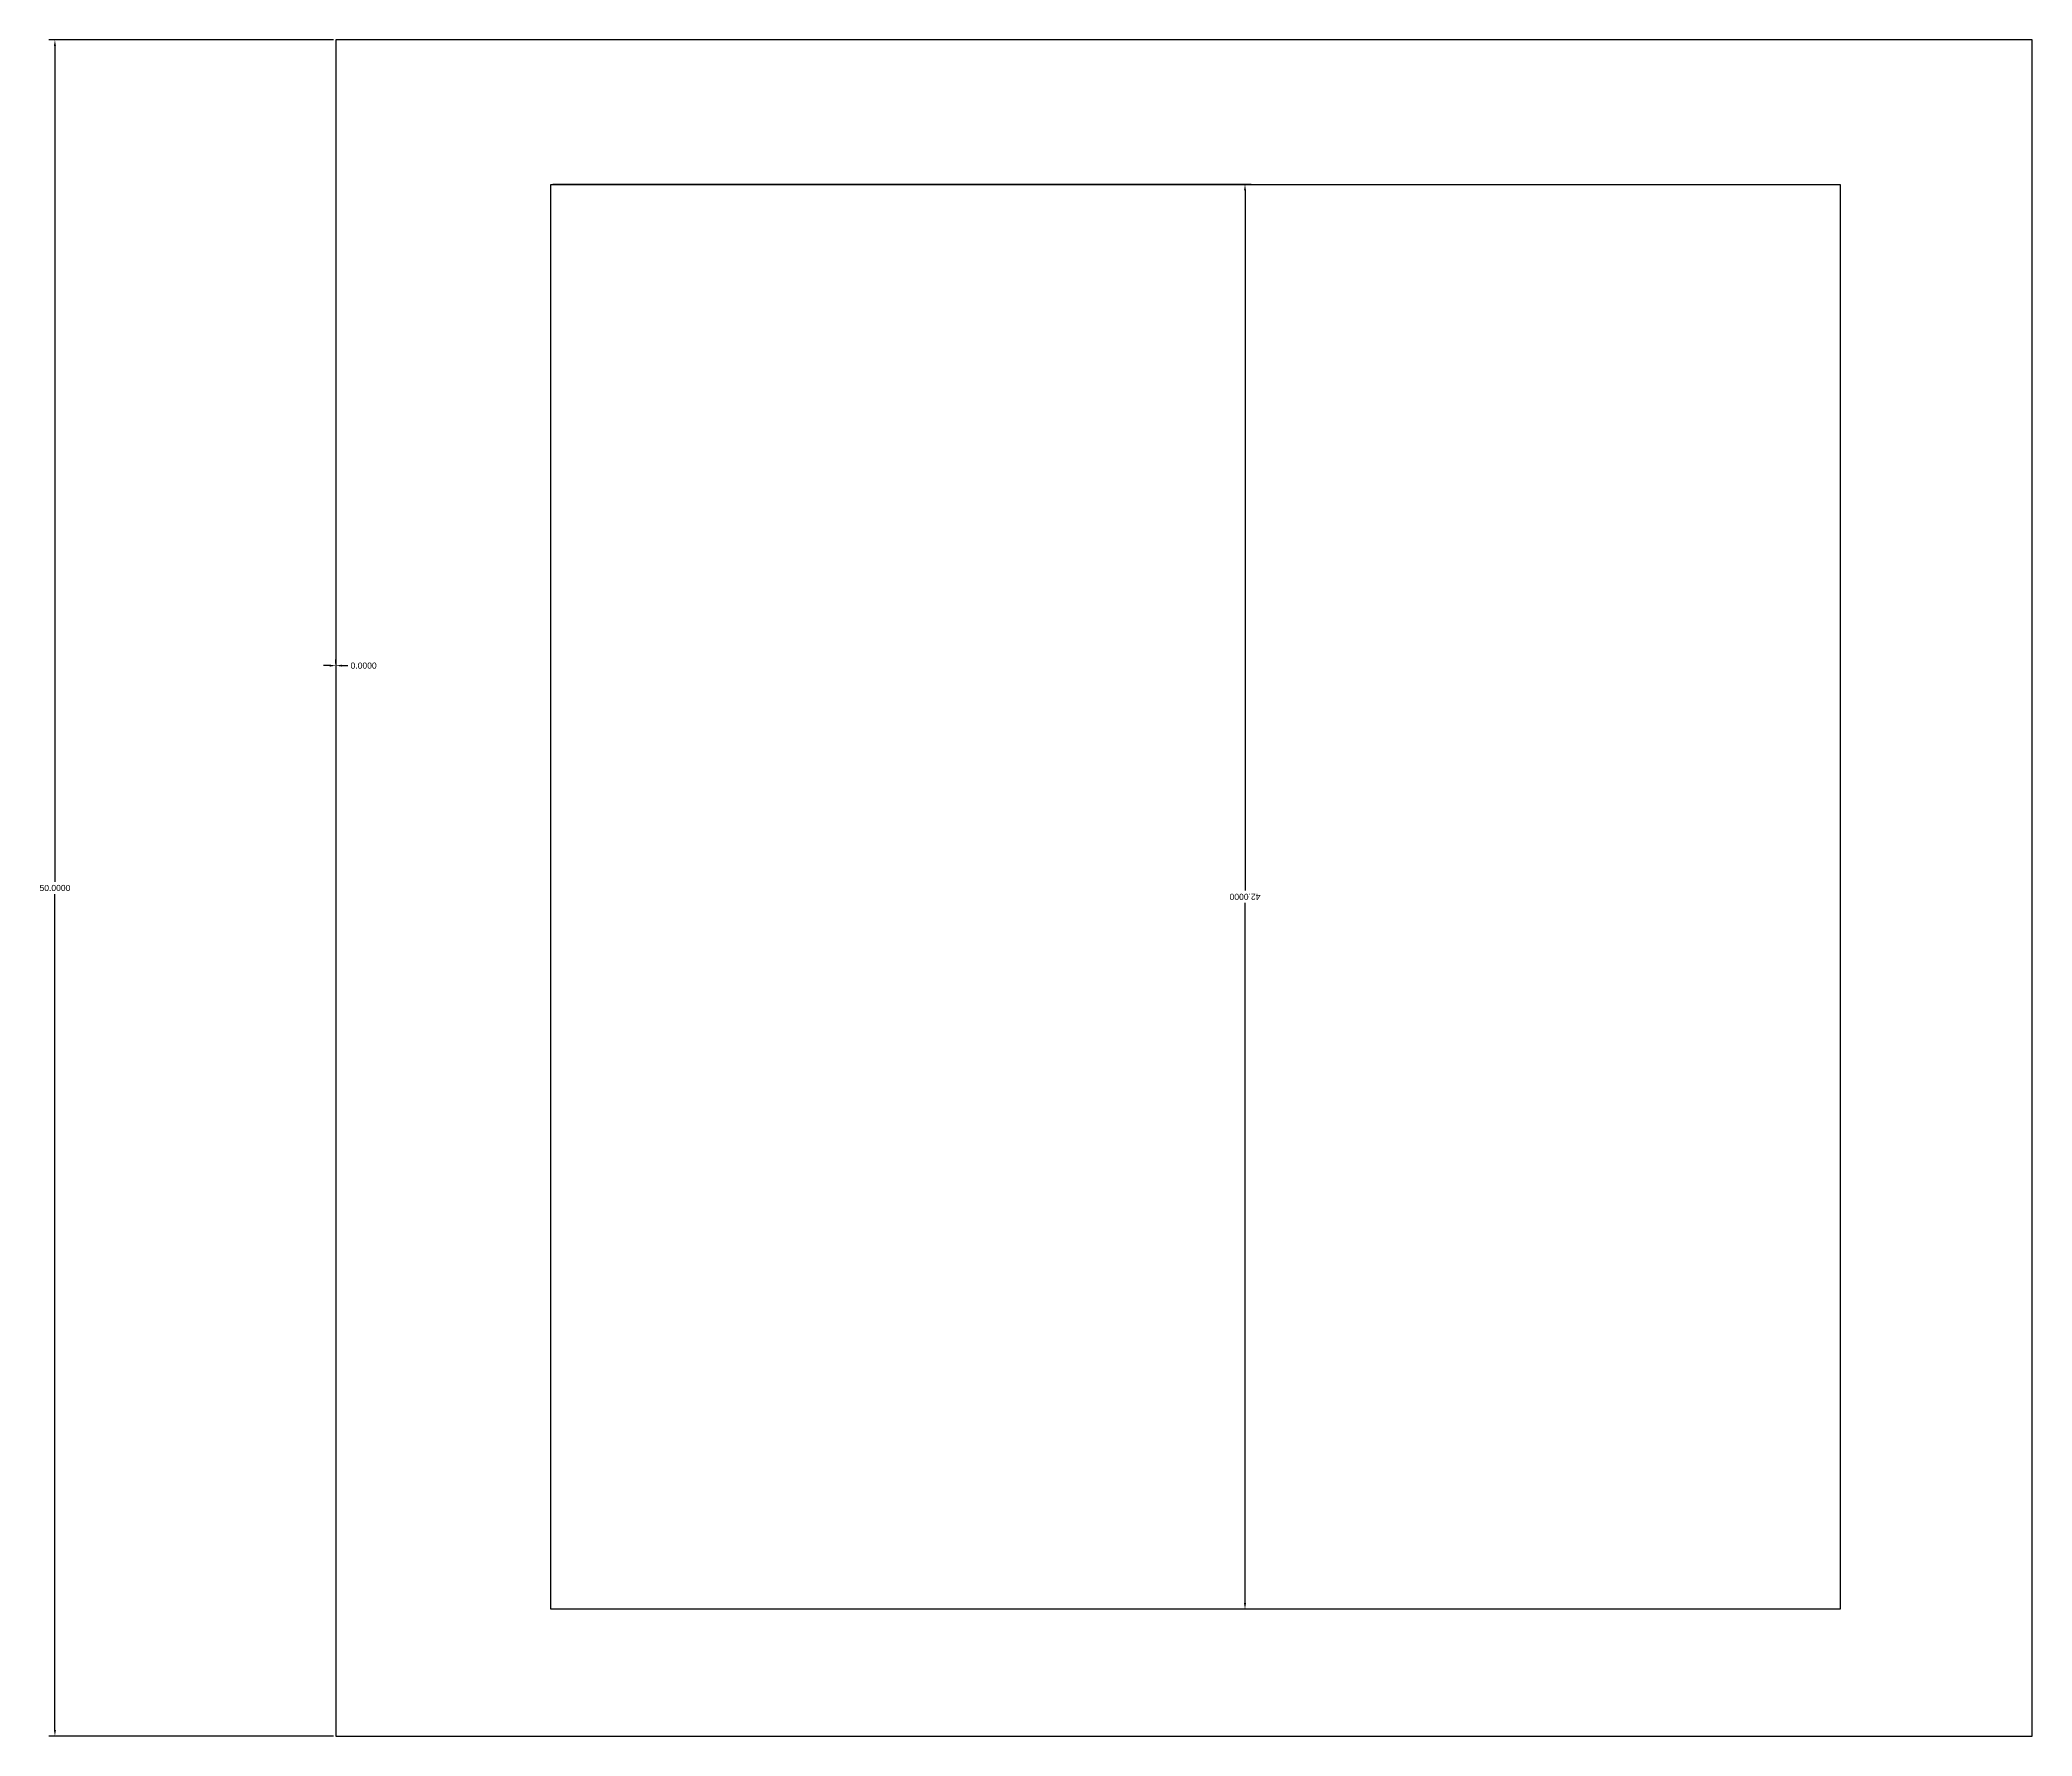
# Model space of a CAD drawing. Header units: inches. Extents: x 2438 to 2681, y 3098 to 3298.
# Drawn here: x 2587.5 to 2646.2, y 3244.3 to 3294.3 of the extents above; entities that cross this region are included whole.
import ezdxf

# ---------------------------------------------------------------- set-up
doc = ezdxf.new("R2010")
doc.units = ezdxf.units.IN
doc.header["$MEASUREMENT"] = 0
doc.styles.get("Standard").update_dxf_attribs({"font": 'arial.ttf'})
doc.dimstyles.get("Standard").update_dxf_attribs({"dimtxt": 0.18, "dimasz": 0.18, "dimexe": 0.18, "dimexo": 0.0625, "dimgap": 0.09, "dimtad": 0, "dimtih": 1, "dimtoh": 1, "dimdec": 4, "dimzin": 0, "dimdsep": 46, "dimtxsty": 'Standard', "dimcen": 0.09, "dimadec": 0, "dimazin": 0, "dimtfac": 1, "dimtdec": 4, "dimtofl": 0, "dimtmove": 0, "dimatfit": 3, "dimfxl": 1, "dimtolj": 1, "dimtzin": 0, "dimarcsym": 0})

# ---------------------------------------------------------------- blocks, each defined once
blk = doc.blocks.new('*D4')
at = {"color": 0, "linetype": 'Continuous', "lineweight": -2, "transparency": 16777216}
for p, q in [((2596.246, 3275.898), (2596.246, 3276.015)), ((2596.246, 3275.898), (2596.246, 3276.015)), ((2596.066, 3275.835), (2595.886, 3275.835)), ((2596.426, 3275.835), (2596.606, 3275.835))]:
    blk.add_line(p, q, dxfattribs=at)
at = {"color": 0, "linetype": 'Continuous', "lineweight": 158, "transparency": 16777216}
for points in [[(2596.066, 3275.865), (2596.066, 3275.805), (2596.246, 3275.835)], [(2596.426, 3275.865), (2596.426, 3275.805), (2596.246, 3275.835)]]:
    blk.add_solid(points, dxfattribs=at)
at = {"layer": 'Defpoints', "color": 0, "linetype": 'Continuous', "lineweight": 158, "transparency": 16777216}
for p in [(2596.246, 3275.835, 10), (2596.246, 3275.835, 10), (2596.246, 3275.835)]:
    blk.add_point(p, dxfattribs=at)
at = {"color": 0, "linetype": 'Continuous', "lineweight": 158, "transparency": 16777216, "insert": (2597.069, 3275.835), "char_height": 0.18, "attachment_point": 5}
blk.add_mtext('\\A1;0.0000', dxfattribs=at)
blk = doc.blocks.new('*D5')
at = {"color": 0, "linetype": 'Continuous', "lineweight": -2, "transparency": 16777216}
for p, q in [((2596.183, 3294.281), (2587.791, 3294.281)), ((2587.971, 3294.101), (2587.971, 3269.463)), ((2587.971, 3244.461), (2587.971, 3269.099)), ((2596.183, 3244.281), (2587.791, 3244.281))]:
    blk.add_line(p, q, dxfattribs=at)
at = {"color": 0, "linetype": 'Continuous', "lineweight": 158, "transparency": 16777216}
for points in [[(2587.941, 3294.101), (2588.001, 3294.101), (2587.971, 3294.281)], [(2587.941, 3244.461), (2588.001, 3244.461), (2587.971, 3244.281)]]:
    blk.add_solid(points, dxfattribs=at)
at = {"layer": 'Defpoints', "color": 0, "linetype": 'Continuous', "lineweight": 158, "transparency": 16777216}
for p in [(2596.246, 3294.281, 10), (2587.971, 3244.281), (2596.246, 3244.281, 10)]:
    blk.add_point(p, dxfattribs=at)
at = {"color": 0, "linetype": 'Continuous', "lineweight": 158, "transparency": 16777216, "insert": (2587.971, 3269.281), "char_height": 0.18, "attachment_point": 5}
blk.add_mtext('\\A1;50.0000', dxfattribs=at)
blk = doc.blocks.new('*D7')
at = {"color": 0, "linetype": 'Continuous', "lineweight": -2, "transparency": 16777216}
for p, q in [((2602.65, 3290.022), (2623.226, 3290.022)), ((2623.046, 3289.842), (2623.046, 3269.204)), ((2623.046, 3248.202), (2623.046, 3268.84)), ((2640.525, 3248.022), (2622.866, 3248.022))]:
    blk.add_line(p, q, dxfattribs=at)
at = {"color": 0, "linetype": 'Continuous', "lineweight": 158, "transparency": 16777216}
for points in [[(2623.076, 3289.842), (2623.016, 3289.842), (2623.046, 3290.022)], [(2623.076, 3248.202), (2623.016, 3248.202), (2623.046, 3248.022)]]:
    blk.add_solid(points, dxfattribs=at)
at = {"layer": 'Defpoints', "color": 0, "linetype": 'Continuous', "lineweight": 158, "transparency": 16777216}
for p in [(2602.587, 3290.022), (2623.046, 3248.022), (2640.587, 3248.022)]:
    blk.add_point(p, dxfattribs=at)
at = {"color": 0, "linetype": 'Continuous', "lineweight": 158, "transparency": 16777216, "insert": (2623.046, 3269.022), "char_height": 0.18, "attachment_point": 5, "rotation": 180}
blk.add_mtext('\\A1;42.0000', dxfattribs=at)

msp = doc.modelspace()

# ---------------------------------------------------------------- linework, layer by layer
for p, q in [((2596.24553, 3294.28079), (2596.24553, 3244.28079)), ((2646.24553, 3294.28079), (2596.24553, 3294.28079)), ((2646.24553, 3244.28079), (2646.24553, 3294.28079)), ((2602.58727, 3290.02181), (2640.58727, 3290.02181)), ((2602.58727, 3248.02181), (2602.58727, 3290.02181)), ((2640.58727, 3290.02181), (2640.58727, 3248.02181)), ((2640.58727, 3248.02181), (2602.58727, 3248.02181)), ((2596.24553, 3244.28079), (2646.24553, 3244.28079))]:
    msp.add_line(p, q)

# ---------------------------------------------------------------- dimensions: what is measured, and where the dimension line sits
at = {"linetype": 'Continuous', "lineweight": 158}
for base, p1, p2, angle, picture, middle in [((2587.97094, 3244.28079), (2596.24553, 3294.28079, 10), (2596.24553, 3244.28079, 10), 90, '*D5', (2587.97094, 3269.28079)), ((2623.04573, 3248.02181, 15), (2602.58727, 3290.02181, 15), (2640.58727, 3248.02181, 15), 270, '*D7', (2623.04573, 3269.02181, 15))]:
    dim = msp.add_linear_dim(base=base, p1=p1, p2=p2, angle=angle, dimstyle='Standard', dxfattribs=at)
    dim.commit()
    dim.dimension.update_dxf_attribs({"geometry": picture, "text_midpoint": middle})
dim = msp.add_linear_dim(base=(2596.2455272594, 3275.8353361357), p1=(2596.2455272594, 3275.8353361357, 10), p2=(2596.2455272594, 3275.8353361357, 10), dimstyle='Standard', dxfattribs=at)
dim.commit()
dim.dimension.update_dxf_attribs({"geometry": '*D4', "text_midpoint": (2597.0688492239, 3275.8353361357)})

doc.saveas('drawing.dxf')
